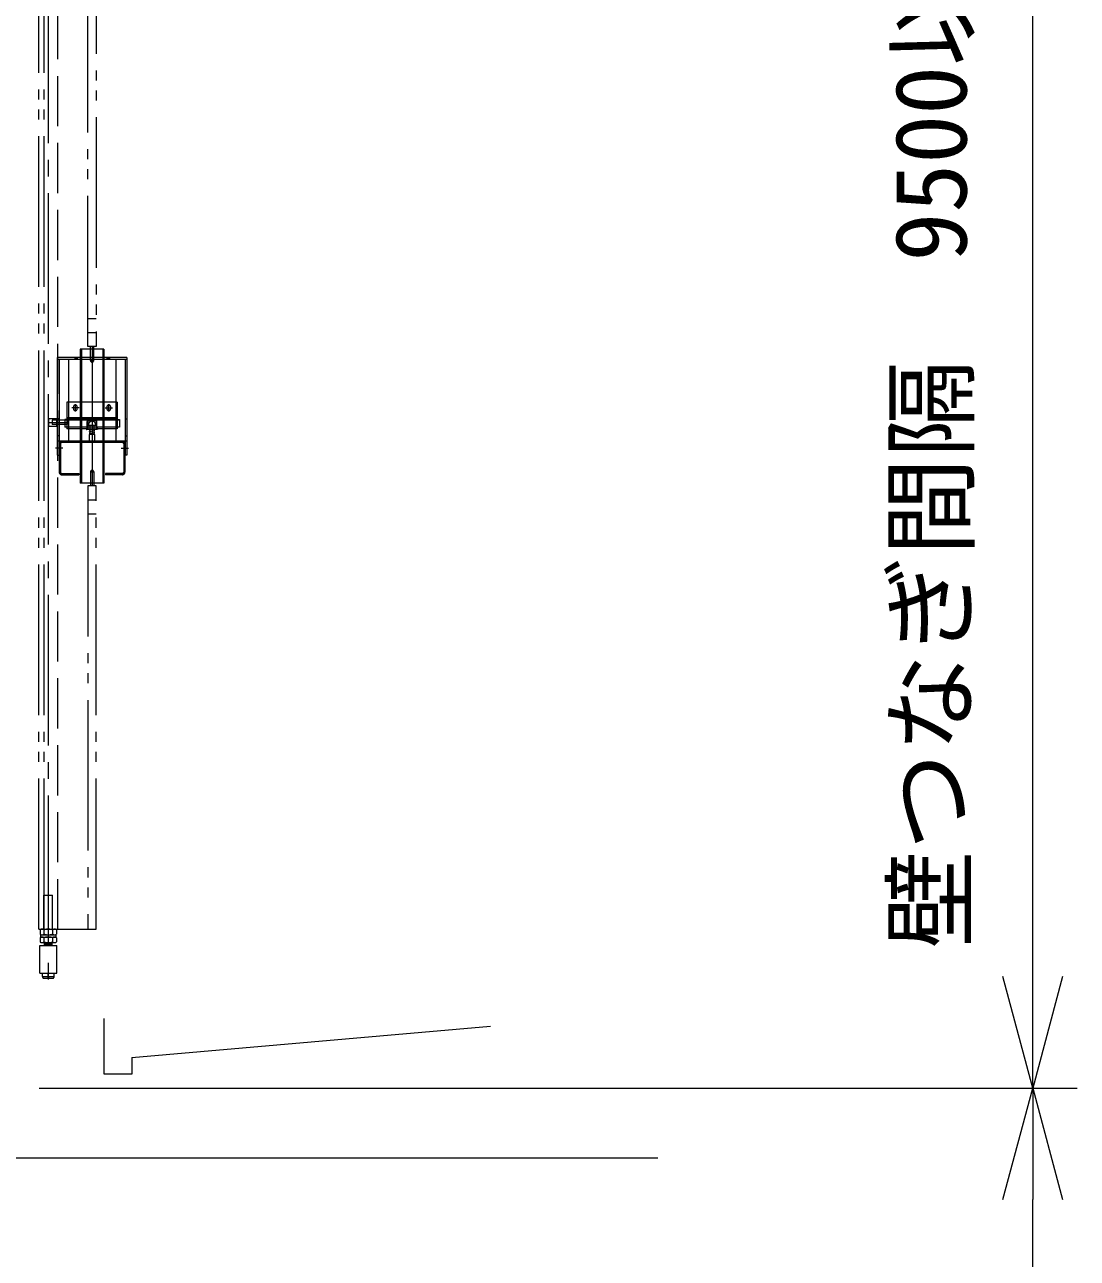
# Model space of a CAD drawing. Units: millimetres, scale not verified. Extents: x -8040 to 8050, y -12949 to 12951.
# Drawn here: x 4772 to 6660, y 777 to 2989 of the extents above; entities that cross this region are included whole.
import ezdxf
from ezdxf.enums import TextEntityAlignment as Align

# ---------------------------------------------------------------- set-up
doc = ezdxf.new("R2010")
doc.units = ezdxf.units.MM
doc.header["$LTSCALE"] = 30
for name, pattern in [('CHAIN2', [12, 9, -1, 1, -1]), ('DASHED3', [4, 3, -1]), ('DOUBLE_CHAIN2', [12.8, 9, -1, 0.6, -0.6, 0.6, -1])]:
    doc.linetypes.add(name, pattern=pattern)
for name, color, linetype, lineweight in [('0-3_32 準用一点鎖線', 4, 'CHAIN2', 18), ('0-4_31 準用破線', 4, 'DASHED3', 18), ('0-5_33 準用二点鎖線', 4, 'DOUBLE_CHAIN2', 18), ('0-6_05 寸法', 7, 'Continuous', 18), ('0-E_20 躯体・土木、外形線', 1, 'Continuous', 18)]:
    doc.layers.add(name, color=color, linetype=linetype, lineweight=lineweight)
doc.styles.add('ＭＳ ゴシック', font='')
doc.styles.get('ＭＳ ゴシック').set_extended_font_data('MS Gothic')

msp = doc.modelspace()

# ---------------------------------------------------------------- linework, layer by layer
at = {"layer": '0-3_32 準用一点鎖線'}
for p, q in [((4814.4, 3766.43), (4814.4, 1256.83)), ((4892.9, 2411.72), (4892.9, 2161.72)), ((4813.9, 2275.56), (4848.9, 2275.56))]:
    msp.add_line(p, q, dxfattribs=at)
at = {"layer": '0-4_31 準用破線'}
msp.add_line((4831.4, 1366.76), (4831.4, 3206.76), dxfattribs=at)
at = {"layer": '0-5_33 準用二点鎖線'}
for p, q in [((4797.4, 1366.76), (4797.4, 3571.02)), ((4806.9, 1366.76), (4806.9, 3206.76)), ((4900.4, 3206.76), (4900.4, 2411.76)), ((4885.4, 2462.03), (4900.4, 2462.03)), ((4885.4, 2437.03), (4900.4, 2437.03)), ((4889.9, 2386.76), (4889.9, 2411.76)), ((4895.9, 2386.76), (4895.9, 2411.76)), ((4955.4, 2391.76), (4830.4, 2391.76)), ((4830.4, 2391.76), (4830.4, 2216.76)), ((4861.9, 2391.76), (4861.9, 2388.56)), ((4864.15, 2391.76), (4864.15, 2388.56)), ((4866.4, 2391.76), (4866.4, 2388.56)), ((4871.55, 2406.76), (4871.55, 2166.76)), ((4914.25, 2406.76), (4871.55, 2406.76)), ((4873.85, 2406.76), (4873.85, 2166.76)), ((4911.95, 2406.76), (4911.95, 2166.76)), ((4914.25, 2406.76), (4914.25, 2166.76)), ((4919.4, 2391.76), (4919.4, 2388.56)), ((4921.65, 2391.76), (4921.65, 2388.56)), ((4923.9, 2391.76), (4923.9, 2388.56)), ((4955.4, 2391.76), (4955.4, 2216.76)), ((4955.4, 2388.56), (4830.4, 2388.56)), ((4850.4, 2388.56), (4850.4, 2241.76)), ((4889.9, 2386.76), (4895.9, 2386.76)), ((4935.4, 2388.56), (4935.4, 2241.76)), ((4937.9, 2311.76), (4847.9, 2311.76)), ((4847.9, 2311.76), (4847.9, 2264.06)), ((4869.5, 2301.76), (4856.31, 2301.76)), ((4859.4, 2303.26), (4859.4, 2300.26)), ((4862.9, 2295.16), (4862.9, 2308.36)), ((4866.4, 2300.26), (4866.4, 2303.26)), ((4916.31, 2301.76), (4929.5, 2301.76)), ((4919.4, 2303.26), (4919.4, 2300.26)), ((4922.9, 2295.16), (4922.9, 2308.36)), ((4926.4, 2300.26), (4926.4, 2303.26)), ((4937.9, 2311.76), (4937.9, 2264.06)), ((4814.9, 2282.06), (4814.9, 2269.06)), ((4828.9, 2282.06), (4814.9, 2282.06)), ((4821.4, 2279.56), (4821.4, 2271.56)), ((4828.9, 2282.06), (4828.9, 2269.06)), ((4833.6, 2281.76), (4830.4, 2281.76)), ((4843.9, 2280.76), (4843.9, 2267.26)), ((4847.9, 2280.76), (4843.9, 2280.76)), ((4885.4, 2279.56), (4843.9, 2279.56)), ((4937.9, 2284.06), (4847.9, 2284.06)), ((4848.9, 2279.56), (4848.9, 2271.56)), ((4885.4, 2281.76), (4885.4, 2265.06)), ((4900.4, 2279.56), (4885.4, 2279.56)), ((4900.4, 2281.76), (4900.4, 2265.06)), ((4941.9, 2279.56), (4900.4, 2279.56)), ((4937.9, 2280.76), (4941.9, 2280.76)), ((4941.9, 2280.76), (4941.9, 2267.26)), ((4952.2, 2281.76), (4955.4, 2281.76)), ((4814.9, 2269.06), (4828.9, 2269.06)), ((4848.9, 2271.56), (4830.4, 2271.56)), ((4884.4, 2264.06), (4847.9, 2264.06)), ((4882.3, 2263.8), (4882.9, 2262.76)), ((4901.65, 2262.76), (4884.15, 2262.76)), ((4884.2, 2267.76), (4884.2, 2277.16)), ((4900.4, 2270.26), (4885.4, 2270.26)), ((4900.4, 2267.26), (4885.4, 2267.26)), ((4886.4, 2271.26), (4886.4, 2270.26)), ((4899.2, 2278.36), (4886.6, 2278.36)), ((4888.9, 2266.76), (4888.9, 2263.76)), ((4888.9, 2262.76), (4888.9, 2253.76)), ((4896.9, 2263.76), (4896.9, 2266.76)), ((4896.9, 2253.76), (4896.9, 2262.76)), ((4899.4, 2271.26), (4899.4, 2270.26)), ((4937.9, 2264.06), (4901.4, 2264.06)), ((4901.6, 2267.76), (4901.6, 2277.16)), ((4903.5, 2263.8), (4902.9, 2262.76)), ((4833.6, 2251.76), (4830.4, 2251.76)), ((4955.4, 2241.76), (4830.4, 2241.76)), ((4833.9, 2237.16), (4833.9, 2186.36)), ((4836.2, 2237.16), (4836.2, 2186.36)), ((4947.3, 2239.46), (4838.5, 2239.46)), ((4858.9, 2241.76), (4858.9, 2239.46)), ((4860.9, 2241.76), (4860.9, 2239.46)), ((4862.9, 2241.76), (4862.9, 2239.46)), ((4864.9, 2241.76), (4864.9, 2239.46)), ((4866.9, 2241.76), (4866.9, 2239.46)), ((4868.9, 2241.76), (4868.9, 2239.46)), ((4870.9, 2241.76), (4870.9, 2239.46)), ((4914.9, 2241.76), (4914.9, 2239.46)), ((4916.9, 2241.76), (4916.9, 2239.46)), ((4918.9, 2241.76), (4918.9, 2239.46)), ((4920.9, 2241.76), (4920.9, 2239.46)), ((4922.9, 2241.76), (4922.9, 2239.46)), ((4924.9, 2241.76), (4924.9, 2239.46)), ((4926.9, 2241.76), (4926.9, 2239.46)), ((4949.6, 2237.16), (4949.6, 2186.36)), ((4951.9, 2237.16), (4951.9, 2186.36)), ((4952.2, 2251.76), (4955.4, 2251.76)), ((4840.5, 2229.26), (4827.31, 2229.26)), ((4830.4, 2216.76), (4833.6, 2216.76)), ((4945.31, 2229.26), (4958.5, 2229.26)), ((4955.4, 2216.76), (4952.2, 2216.76)), ((4838.5, 2184.06), (4868.9, 2184.06)), ((4838.5, 2181.76), (4868.9, 2181.76)), ((4868.9, 2184.06), (4868.9, 2181.76)), ((4889.9, 2186.76), (4889.9, 2161.76)), ((4889.9, 2186.76), (4895.9, 2186.76)), ((4895.9, 2186.76), (4895.9, 2161.76)), ((4947.3, 2184.06), (4916.9, 2184.06)), ((4916.9, 2184.06), (4916.9, 2181.76)), ((4947.3, 2181.76), (4916.9, 2181.76)), ((4914.25, 2166.76), (4871.55, 2166.76)), ((4900.4, 1366.76), (4900.4, 2161.76)), ((4885.4, 2136.76), (4900.4, 2136.76)), ((4885.4, 2111.76), (4900.4, 2111.76)), ((4806.6, 1366.76), (4806.6, 1427.69)), ((4806.6, 1427.69), (4822.2, 1427.69)), ((4822.2, 1366.76), (4822.2, 1427.69)), ((4797.4, 1366.76), (4900.4, 1366.76)), ((4799.7, 1365.51), (4799.7, 1358.01)), ((4799.7, 1351.44), (4799.7, 1343.94)), ((4800.66, 1356.76), (4800.66, 1352.69)), ((4800.66, 1356.76), (4828.16, 1356.76)), ((4800.66, 1352.69), (4828.16, 1352.69)), ((4806.6, 1365.51), (4806.6, 1358.01)), ((4806.6, 1351.44), (4806.6, 1343.94)), ((4822.2, 1365.51), (4822.2, 1358.01)), ((4822.2, 1351.44), (4822.2, 1343.94)), ((4828.16, 1356.76), (4828.16, 1352.69)), ((4829.1, 1365.51), (4829.1, 1358.01)), ((4829.1, 1351.44), (4829.1, 1343.94)), ((4798.9, 1287.69), (4798.9, 1337.69)), ((4798.9, 1337.69), (4829.9, 1337.69)), ((4803.15, 1342.69), (4825.65, 1342.69)), ((4814.41, 1342.69), (4806.61, 1341.79)), ((4806.61, 1340.54), (4822.21, 1341.79)), ((4806.61, 1341.79), (4807.86, 1341.69)), ((4822.21, 1340.54), (4806.61, 1339.29)), ((4807.86, 1340.44), (4806.61, 1340.54)), ((4806.61, 1338.04), (4822.21, 1339.29)), ((4806.61, 1339.29), (4807.86, 1339.19)), ((4807.86, 1337.94), (4806.61, 1338.04)), ((4807.85, 1342.69), (4807.85, 1337.69)), ((4822.21, 1338.04), (4817.84, 1337.69)), ((4820.95, 1342.69), (4820.95, 1337.69)), ((4822.21, 1341.79), (4820.96, 1341.94)), ((4820.96, 1340.64), (4822.21, 1340.54)), ((4822.21, 1339.29), (4820.96, 1339.39)), ((4820.96, 1338.14), (4822.21, 1338.04)), ((4829.9, 1287.69), (4829.9, 1337.69)), ((4798.9, 1287.69), (4829.9, 1287.69)), ((4803.9, 1281.69), (4803.9, 1287.69)), ((4814.4, 1281.69), (4814.4, 1287.69)), ((4824.9, 1281.69), (4824.9, 1287.69)), ((4803.9, 1281.69), (4824.9, 1281.69)), ((4806.9, 1278.69), (4811.4, 1278.69)), ((4817.4, 1278.69), (4821.9, 1278.69))]:
    msp.add_line(p, q, dxfattribs=at)
for points in [[(4900.4, 2411.76), (4885.4, 2411.76), (4885.4, 3206.76)], [(4833.6, 2388.56), (4833.6, 2241.76), (4833.6, 2216.76)], [(4952.2, 2388.56), (4952.2, 2241.76), (4952.2, 2216.76)], [(4843.9, 2279.56), (4830.4, 2279.56), (4828.9, 2279.56), (4821.4, 2279.56)], [(4937.9, 2281.76), (4900.4, 2281.76), (4885.4, 2281.76), (4847.9, 2281.76)], [(4937.9, 2280.76), (4900.4, 2280.76), (4885.4, 2280.76), (4847.9, 2280.76)], [(4830.4, 2271.56), (4828.9, 2271.56), (4821.4, 2271.56)], [(4885.4, 2267.26), (4850.4, 2267.26), (4843.9, 2267.26)], [(4901.65, 2262.76), (4901.65, 2263.76), (4884.15, 2263.76), (4884.15, 2262.76)], [(4897.9, 2257.01), (4892.9, 2258.35), (4887.9, 2259.69)], [(4897.9, 2260.26), (4892.9, 2261.6), (4888.57, 2262.76)], [(4888.9, 2270.26), (4888.9, 2267.26), (4888.9, 2263.76)], [(4896.9, 2263.76), (4896.9, 2267.26), (4896.9, 2270.26)], [(4941.9, 2267.26), (4935.4, 2267.26), (4900.4, 2267.26)], [(4897.9, 2253.76), (4892.9, 2255.1), (4887.9, 2256.44)], [(4897.9, 2241.76), (4897.9, 2253.76), (4887.9, 2253.76), (4887.9, 2241.76)], [(4900.4, 2161.76), (4885.4, 2161.76), (4885.4, 1366.76)]]:
    msp.add_lwpolyline(points, dxfattribs=at)
for centre, radius, start, end in [((4892.9, 2386.76), 3, 180, 0), ((4862.9, 2303.26), 3.5, 0, 180), ((4922.9, 2303.26), 3.5, 0, 180), ((4835.53, 2275.56), 21.62, 162.50767, 197.49232), ((4862.9, 2300.26), 3.5, 180, 0), ((4886.6, 2277.16), 2.4, 90, 180), ((4899.2, 2277.16), 2.4, 0, 90), ((4922.9, 2300.26), 3.5, 180, 0), ((4880.4, 2267.09), 3.8, 300, 307.11729), ((4880.4, 2267.09), 3.8, 307.11729, 0), ((4880.4, 2267.09), 5, 300, 322.69734), ((4880.4, 2267.09), 5, 322.69734, 0), ((4884.4, 2265.06), 1, 270, 0), ((4886.6, 2277.16), 1.2, 90, 180), ((4892.9, 2271.26), 6.5, 0, 180.00021), ((4899.2, 2277.16), 1.2, 360, 90), ((4905.4, 2267.09), 5, 180, 217.30267), ((4901.4, 2265.06), 1, 180, 270), ((4905.4, 2267.09), 5, 217.30267, 240), ((4905.4, 2267.09), 3.8, 180, 232.88271), ((4905.4, 2267.09), 3.8, 232.88271, 240), ((4838.5, 2237.16), 4.6, 90, 180), ((4838.5, 2237.16), 2.3, 90, 180), ((4947.3, 2237.16), 4.6, 0, 90.00201), ((4947.3, 2237.16), 2.3, 0, 90.00365), ((4838.5, 2186.36), 4.6, 180, 270), ((4838.5, 2186.36), 2.3, 180, 270), ((4892.9, 2186.76), 3, 0, 180), ((4947.3, 2186.36), 2.3, 270, 0), ((4947.3, 2186.36), 4.6, 270, 0), ((4803.15, 1361.37), 5.39, 50.17062, 129.83624), ((4803.15, 1362.15), 5.39, 230.17062, 309.83624), ((4803.15, 1347.3), 5.39, 50.17062, 129.83624), ((4814.4, 1341.8), 24.96, 71.79423, 108.21263), ((4814.4, 1381.72), 24.96, 251.79423, 288.21263), ((4814.4, 1327.73), 24.96, 71.79423, 108.21263), ((4825.65, 1361.38), 5.39, 50.17062, 129.83624), ((4825.65, 1362.15), 5.39, 230.17062, 309.83624), ((4825.65, 1347.31), 5.39, 50.17062, 129.83624), ((4803.15, 1348.08), 5.39, 230.17062, 309.83624), ((4814.4, 1367.65), 24.96, 251.79423, 288.21263), ((4825.65, 1348.08), 5.39, 230.17062, 309.83624), ((4806.9, 1281.69), 3, 180.00343, 270), ((4811.4, 1281.69), 3, 270, 359.99657), ((4817.4, 1281.69), 3, 180.00343, 270), ((4821.9, 1281.69), 3, 270, 359.99657)]:
    msp.add_arc(centre, radius, start, end, dxfattribs=at)
at = {"layer": '0-6_05 寸法'}
for p, q in [((6580.15, 1281.83), (6580.15, 3881.83)), ((6580.15, 1081.83), (6580.15, 1281.83)), ((4797.8, 1081.83), (6660.15, 1081.83)), ((4797.8, 1081.83), (6660.15, 1081.83)), ((6580.15, 1081.83), (6580.15, 881.83)), ((6580.15, -4593.17), (6580.15, 881.83))]:
    msp.add_line(p, q, dxfattribs=at)
for points in [[(6633.74, 1281.83), (6580.15, 1081.83), (6526.57, 1281.83)], [(6526.57, 881.83), (6580.15, 1081.83), (6633.74, 881.83)]]:
    msp.add_lwpolyline(points, dxfattribs=at)
at = {"layer": '0-E_20 躯体・土木、外形線'}
for p, q in [((4914.4, 1106.83), (4914.4, 1206.83)), ((4964.4, 1136.83), (5607.4, 1193.08)), ((4964.4, 1136.83), (4964.4, 1106.83)), ((4964.4, 1106.83), (4914.4, 1106.83)), ((4714.4, 956.83), (5907.4, 956.83))]:
    msp.add_line(p, q, dxfattribs=at)

# ---------------------------------------------------------------- texts
at = {"layer": '0-6_05 寸法', "style": 'ＭＳ ゴシック'}
msp.add_text('壁つなぎ間隔\u30009500以下', height=129, rotation=90, dxfattribs=at).set_placement((6500.15, 1332.23), align=Align.BOTTOM_LEFT)

doc.saveas('drawing.dxf')
